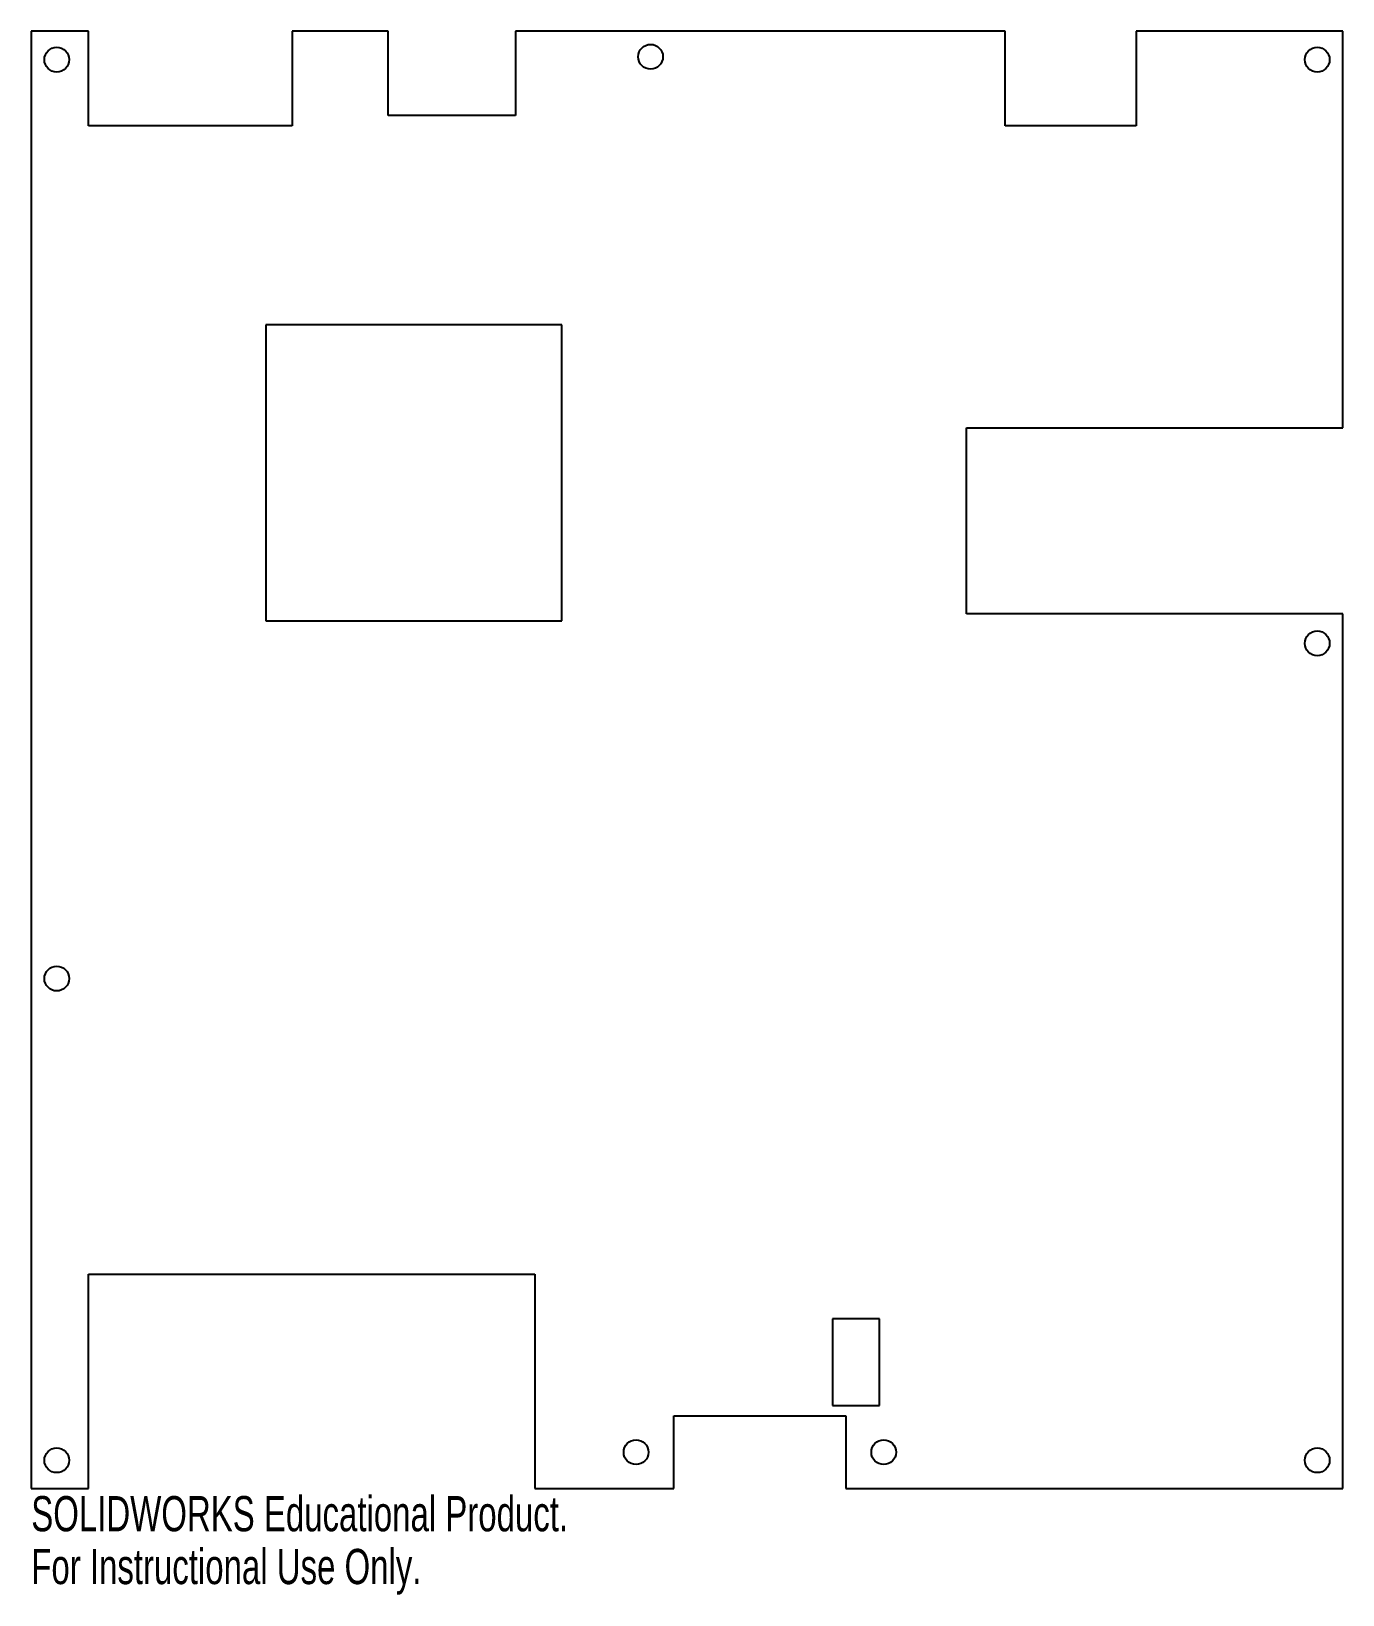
# Model space of a CAD drawing. Header units: millimetres. Extents: x -90 to 90, y -115 to 100.
import ezdxf

# ---------------------------------------------------------------- set-up
doc = ezdxf.new("R2010")
doc.units = ezdxf.units.MM
doc.styles.add('SLDTEXTSTYLE0', font='TXT', dxfattribs={"width": 0.7})

msp = doc.modelspace()

# ---------------------------------------------------------------- linework, layer by layer
at = {"color": 7, "linetype": 'Continuous', "lineweight": 25}
for p, q in [((-82.15, 100), (-90, 100)), ((-90, 100), (-90, -100)), ((-82.15, 87.01), (-82.15, 100)), ((-41.02, 100), (-54.19, 100)), ((-54.19, 100), (-54.19, 87.01)), ((-41.02, 88.45), (-41.02, 100)), ((43.68, 100), (-23.52, 100)), ((-23.52, 100), (-23.52, 88.45)), ((43.68, 87.01), (43.68, 100)), ((90, 100), (61.64, 100)), ((61.64, 100), (61.64, 87.01)), ((90, 45.57), (90, 100)), ((-23.52, 88.45), (-41.02, 88.45)), ((-54.19, 87.01), (-82.15, 87.01)), ((61.64, 87.01), (43.68, 87.01)), ((-17.16, 59.72), (-57.8, 59.72)), ((-57.8, 59.72), (-57.8, 19.08)), ((-17.16, 19.08), (-17.16, 59.72)), ((38.36, 20.03), (38.36, 45.57)), ((38.36, 45.57), (90, 45.57)), ((90, 20.03), (38.36, 20.03)), ((90, -100), (90, 20.03)), ((-57.8, 19.08), (-17.16, 19.08)), ((-82.15, -100), (-82.15, -70.59)), ((-82.15, -70.59), (-20.87, -70.59)), ((-20.87, -70.59), (-20.87, -100)), ((19.98, -76.7), (19.98, -88.57)), ((26.42, -76.7), (19.98, -76.7)), ((26.42, -88.57), (26.42, -76.7)), ((-1.81, -100), (-1.81, -90)), ((-1.81, -90), (21.82, -90)), ((19.98, -88.57), (26.42, -88.57)), ((21.82, -90), (21.82, -100)), ((-90, -100), (-82.15, -100)), ((-20.87, -100), (-1.81, -100)), ((21.82, -100), (90, -100))]:
    msp.add_line(p, q, dxfattribs=at)
for centre in [(-86.5, 96.11), (-5, 96.5), (86.5, 96.11), (86.5, 16), (-86.5, -30), (-6.99, -95), (27, -95), (-86.5, -96.11), (86.5, -96.11)]:
    msp.add_circle(centre, 1.7, dxfattribs=at)

# ---------------------------------------------------------------- texts
at = {"color": 7, "linetype": 'Continuous', "char_height": 4.8336, "attachment_point": 1, "style": 'SLDTEXTSTYLE0'}
for s, insert in [('SOLIDWORKS Educational Product.', (-90, -101.02)), ('For Instructional Use Only.', (-90, -108.27))]:
    msp.add_mtext(s, dxfattribs=dict(at, insert=insert))

doc.saveas('drawing.dxf')
